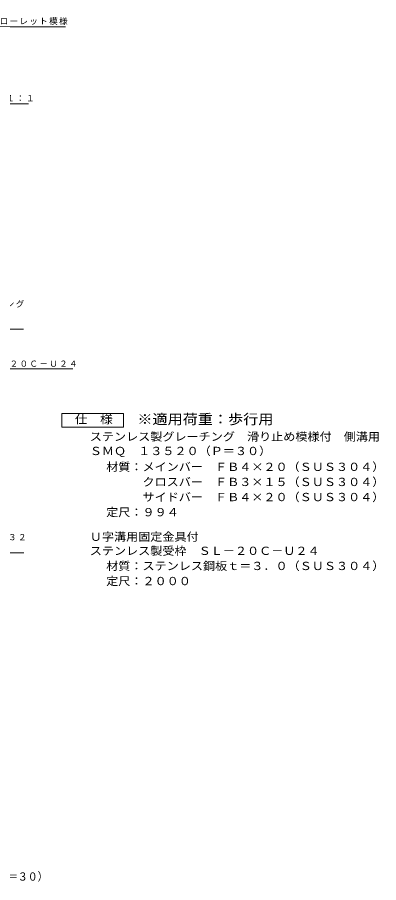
# Model space of a CAD drawing. Units: millimetres at full size, with parts at other scales. Extents: x -328 to 456, y -387 to 322.
# Drawn here: x 193 to 456, y -378 to 252 of the extents above; entities that cross this region are included whole.
import ezdxf
from ezdxf.enums import TextEntityAlignment as Align

# ---------------------------------------------------------------- set-up
doc = ezdxf.new("R2010")
doc.units = ezdxf.units.MM
doc.header["$LTSCALE"] = 2
doc.layers.add('C-5', color=7, linetype='Continuous', lineweight=9)
doc.layers.add('D-5', color=7, linetype='Continuous', lineweight=9)
doc.layers.add('F-0_F-0ﾚｲﾔ', color=2, linetype='Continuous')
doc.styles.add('ＭＳ ゴシック', font='')
doc.styles.get('ＭＳ ゴシック').set_extended_font_data('MS Gothic')

msp = doc.modelspace()

# ---------------------------------------------------------------- linework, layer by layer
at = {"layer": 'C-5'}
for p, q in [((178.908, 244.611), (228.323, 244.611)), ((113.719, 188.598), (201.326, 188.598))]:
    msp.add_line(p, q, dxfattribs=at)
at = {"layer": 'D-5'}
for p, q in [((112.28, 24.629), (197.621, 24.629)), ((108.309, -4.297), (233.595, -4.297)), ((197.82, -138.304), (120.005, -138.304))]:
    msp.add_line(p, q, dxfattribs=at)
msp.add_lwpolyline([(225.491, -46.865), (225.491, -36.865), (270.491, -36.865), (270.491, -46.865)], close=True, dxfattribs=at)

# ---------------------------------------------------------------- texts
at = {"layer": 'C-5', "char_height": 4.399, "attachment_point": 7, "style": 'ＭＳ ゴシック'}
for s, insert in [('\\T1.17;ローレット模様', (180.323, 246.026)), ('\\T1.17;メインバー表面\u3000Ｓ＝１：１', (113.007, 189.938))]:
    msp.add_mtext(s, dxfattribs=dict(at, insert=insert))
at = {"layer": 'D-5', "color": 2, "style": 'ＭＳ ゴシック'}
for s, width, p in [('仕\u3000様', 1.15, (234.991, -45.865)), ('ステンレス製グレーチング\u3000滑り止め模様付\u3000側溝用', 1.1, (245.909, -58.449)), ('ＳＭＱ\u3000１３５２０（Ｐ＝３０）', 1.1, (245.909, -68.899)), ('材質：メインバー\u3000ＦＢ４×２０（ＳＵＳ３０４）', 1.1, (257.851, -80.45)), ('\u3000\u3000\u3000クロスバー\u3000ＦＢ３×１５（ＳＵＳ３０４）', 1.1, (257.851, -91.45)), ('\u3000\u3000\u3000サイドバー\u3000ＦＢ４×２０（ＳＵＳ３０４）', 1.1, (257.851, -102.45)), ('定尺：９９４', 1.1, (257.851, -113.45)), ('Ｕ字溝用固定金具付', 1.1, (245.909, -131.341)), ('ステンレス製受枠\u3000ＳＬ－２０Ｃ－Ｕ２４', 1.1, (245.909, -141.603)), ('材質：ステンレス鋼板ｔ＝３．０（ＳＵＳ３０４）', 1.1, (257.851, -152.603)), ('定尺：２０００', 1.1, (257.851, -163.603))]:
    msp.add_text(s, height=5.865, dxfattribs=dict(at, width=width)).set_placement(p, align=Align.BOTTOM_LEFT)
at = {"layer": 'D-5', "color": 3, "style": 'ＭＳ ゴシック', "width": 1.1}
msp.add_text('※適用荷重：歩行用', height=7.331, dxfattribs=at).set_placement((280.491, -46.865), align=Align.BOTTOM_LEFT)
at = {"layer": 'D-5', "char_height": 4.399, "attachment_point": 7, "style": 'ＭＳ ゴシック'}
for s, insert in [('\\T1.17;ステンレス製グレーチング', (112.762, 40.154)), ('\\T1.17;ステンレス製受枠ＳＬ－２０Ｃ－Ｕ２４', (108.313, -3.345)), ('\\T1.17;固定金具：ＦＢ４×３２', (121.82, -129.637))]:
    msp.add_mtext(s, dxfattribs=dict(at, insert=insert))
at = {"layer": 'F-0_F-0ﾚｲﾔ', "style": 'ＭＳ ゴシック', "width": 0.9}
msp.add_text('ステンレス製グレーチング\u3000滑り止め模様付\u3000側溝用\u3000ＳＭＱ\u3000１３５２０（Ｐ＝３０）', height=5.865, dxfattribs=at).set_placement((-72.822, -378.728), align=Align.BOTTOM_LEFT)

doc.saveas('drawing.dxf')
